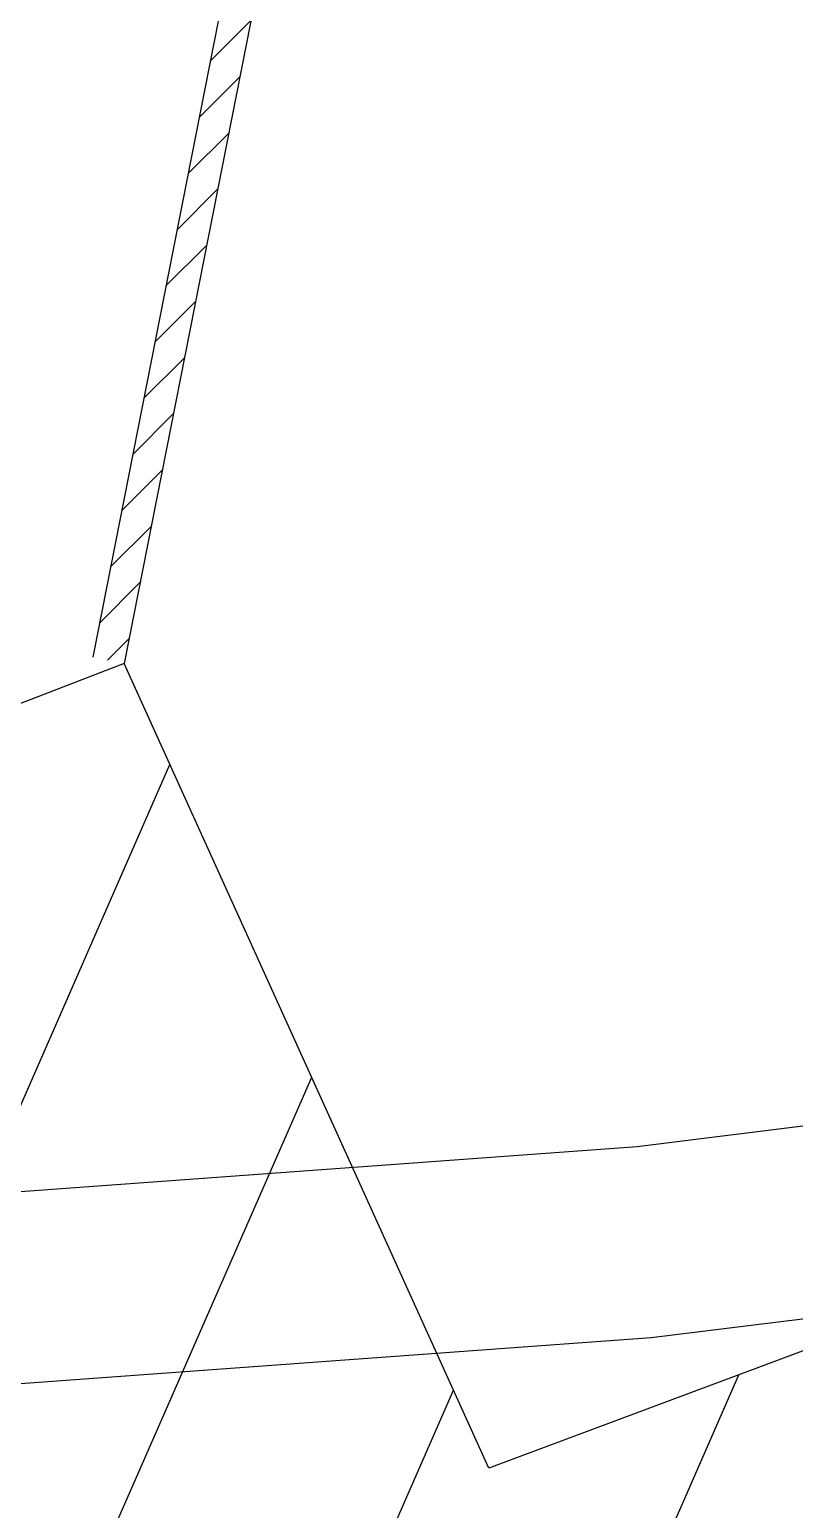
# Model space of a CAD drawing. Header units: millimetres. Extents: x 524954 to 526204, y 9523489 to 9524010.
# Drawn here: x 525711.46 to 525717.45, y 9523629.66 to 9523641.26 of the extents above; entities that cross this region are included whole.
import ezdxf

# ---------------------------------------------------------------- set-up
doc = ezdxf.new("R2010")
doc.units = ezdxf.units.MM
for name, color, linetype in [('Bati', 6, 'Continuous'), ('Bati_H', 1, 'Continuous'), ('Cloture', 7, 'Continuous'), ('Murs', 1, 'Continuous'), ('PLUME_5', 6, 'Continuous'), ('PLUME_6', 2, 'Continuous')]:
    doc.layers.add(name, color=color, linetype=linetype)

msp = doc.modelspace()

# ---------------------------------------------------------------- hatches: boundary and pattern name
at = {"layer": 'Bati_H'}
h = msp.add_hatch(dxfattribs=at)
h.set_pattern_fill('_U', color=256, scale=2, angle=66.3561, style=0, pattern_type=0)
h.set_pattern_definition([(66.356060545, (0, 0), (-1.8321108744, 0.80210332498), [])])
h.paths.add_polyline_path([(525698.434, 9523617.53), (525712.065, 9523622.86), (525723.817, 9523627.935), (525721.955, 9523632.56), (525715.059, 9523629.985), (525712.202, 9523636.291), (525683.984, 9523625.392), (525684.985, 9523622.267), (525694.686, 9523625.975), (525696.743, 9523621.88), (525696.734, 9523621.877)])
at = {"layer": 'Murs'}
h = msp.add_hatch(dxfattribs=at)
h.set_pattern_fill('_U', color=256, scale=0.25, angle=45, style=0, pattern_type=0)
h.set_pattern_definition([(45, (0, 0), (-0.1767766952966, 0.1767766952966), [])])
h.paths.add_polyline_path([(525728.477, 9523646.588), (525713.89, 9523644.849), (525712.202, 9523636.291), (525711.957, 9523636.34), (525713.679, 9523645.076), (525728.447, 9523646.836)])

# ---------------------------------------------------------------- linework, layer by layer
at = {"layer": 'Bati', "flags": 128}
msp.add_lwpolyline([(525698.434, 9523617.53), (525712.065, 9523622.86), (525723.817, 9523627.935), (525721.955, 9523632.56), (525715.059, 9523629.985), (525712.202, 9523636.291), (525683.984, 9523625.392), (525684.985, 9523622.267), (525694.686, 9523625.975), (525696.743, 9523621.88), (525696.734, 9523621.877)], close=True, dxfattribs=at)
at = {"layer": 'Cloture', "flags": 128}
for points in [[(525728.447, 9523646.836), (525713.679, 9523645.076), (525711.957, 9523636.34)], [(525728.477, 9523646.588), (525713.89, 9523644.849), (525712.202, 9523636.291)], [(525721.955, 9523632.56), (525715.059, 9523629.985), (525712.202, 9523636.291)]]:
    msp.add_lwpolyline(points, dxfattribs=at)
at = {"layer": 'PLUME_5'}
msp.add_lwpolyline([(525865.951, 9523676.017), (525857.229, 9523671.871), (525848.508, 9523667.725), (525839.75, 9523664.078), (525839.288, 9523663.543), (525830.53, 9523659.896), (525821.237, 9523656.711), (525811.981, 9523653.027), (525811.981, 9523653.027), (525802.688, 9523649.842), (525793.359, 9523647.156), (525784.03, 9523644.47), (525783.531, 9523644.433), (525774.202, 9523641.747), (525764.836, 9523639.559), (525755.471, 9523637.372), (525754.972, 9523637.335), (525745.57, 9523635.646), (525735.669, 9523633.921), (525726.267, 9523632.232), (525726.267, 9523632.232), (525716.33, 9523631.005), (525706.357, 9523630.277)], dxfattribs=at)
at = {"layer": 'PLUME_6'}
msp.add_lwpolyline([(525856.621, 9523673.331), (525847.9, 9523669.185), (525839.179, 9523665.039), (525838.68, 9523665.002), (525829.922, 9523661.355), (525820.666, 9523657.672), (525811.373, 9523654.487), (525811.373, 9523654.487), (525802.08, 9523651.302), (525792.751, 9523648.615), (525783.422, 9523645.929), (525783.422, 9523645.929), (525774.093, 9523643.243), (525764.229, 9523641.019), (525754.863, 9523638.831), (525754.863, 9523638.831), (525744.962, 9523637.106), (525735.56, 9523635.417), (525726.158, 9523633.728), (525725.66, 9523633.692), (525716.221, 9523632.501), (525706.248, 9523631.773)], dxfattribs=at)

doc.saveas('drawing.dxf')
